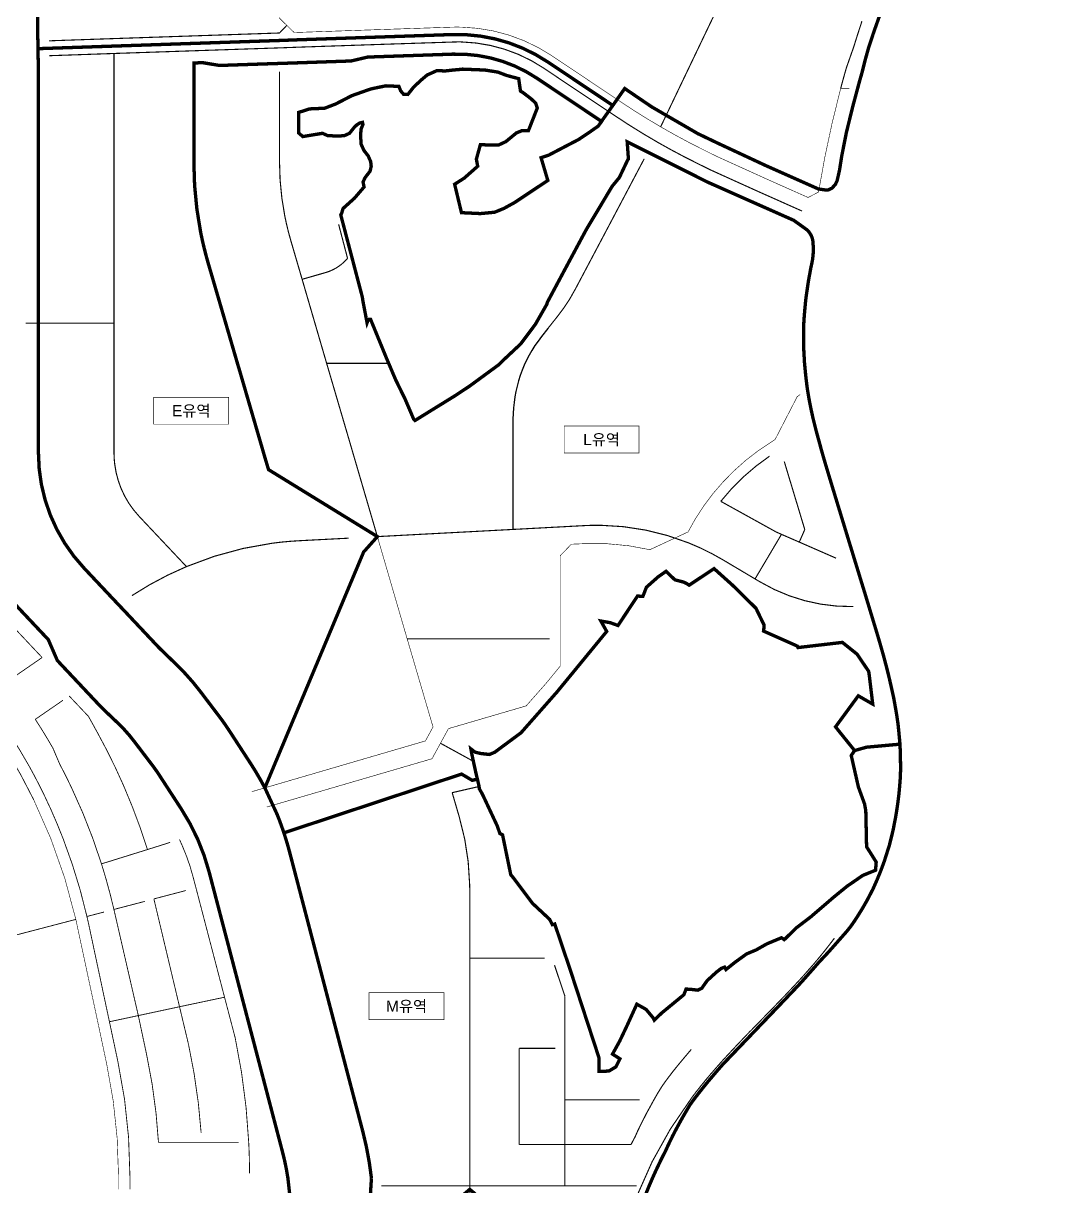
# Model space of a CAD drawing. Header units: millimetres. Extents: x 744 to 8830, y 985 to 5806.
# Drawn here: x 3264 to 4195, y 2743 to 3782 of the extents above; entities that cross this region are included whole.
import ezdxf
from ezdxf.enums import TextEntityAlignment as Align

# ---------------------------------------------------------------- set-up
doc = ezdxf.new("R2010")
doc.units = ezdxf.units.MM
doc.linetypes.add('DASHED2', pattern=[0.375, 0.25, -0.125])
for name, color, linetype in [('00.D유역', 5, 'Continuous'), ('00.E유역', 6, 'Continuous'), ('00.I유역', 132, 'Continuous'), ('00.L유역', 242, 'Continuous'), ('00.M유역', 31, 'Continuous'), ('01.우수관로', 6, 'Continuous'), ('01.우수암거', 200, 'Continuous')]:
    doc.layers.add(name, color=color, linetype=linetype)
doc.styles.get("Standard").update_dxf_attribs({"font": 'arial.ttf'})

msp = doc.modelspace()

# ---------------------------------------------------------------- linework, layer by layer
at = {"layer": '00.D유역', "linetype": 'DASHED2', "ltscale": 5, "const_width": 3, "flags": 128}
msp.add_lwpolyline([(3453.9, 4251.2, -0.03296), (3438.1, 4228.9, -0.014476), (3430.3, 4219.7), (3355.8, 4138), (3340.5, 4121.2), (3279.9, 4025.7, 0.142352), (3276.4, 4013.9), (3276.4, 3776.5), (3276.7, 3759), (3492.4, 3766.3), (3511.2, 3767), (3646.5, 3771.6, -0.157229), (3732, 3747.1), (3790.1, 3708.3), (3798.5, 3720.3), (3800.7, 3723.4), (3824.8, 3707), (3831.2, 3703.3), (3838.4, 3699.1), (3866, 3683.1), (3884.6, 3674.2), (3926.4, 3654.7), (3973.6, 3633.7), (3979.2, 3632.9), (3982.6, 3632.9), (3985.8, 3634.4), (3988.8, 3637.7), (3990.4, 3641.1), (3992.5, 3650.3), (3994.6, 3663.6), (3998.7, 3684.3), (4004.3, 3707.1), (4010.7, 3731), (4012.4, 3736.8), (4015.5, 3749.1), (4018.5, 3759.8), (4022.7, 3772.6), (4028.4, 3788.7), (4043, 3827.2), (4044.6, 3832.6), (4045.7, 3837.4), (4048.8, 3851.5), (4049.8, 3855.3), (4052, 3859.9), (4071.7, 3903.2), (4088.9, 3939.3), (4090.5, 3942.4), (4093.4, 3945.4), (4097.4, 3949.1), (4100, 3953.6), (4113.8, 3981.5), (4131.1, 4020.1), (4136.3, 4031.1), (4147.7, 4057.1), (4164.1, 4087.8), (4175.2, 4107.2), (4185.6, 4127.4), (4189.9, 4136.7), (4192.7, 4141.8), (4182.9, 4149.7), (4181.8, 4150.7), (4180.2, 4152.1), (4165.9, 4164.8), (4159.8, 4169.2), (4136.9, 4178), (4136.1, 4178.3), (4130.6, 4180.4), (4125.4, 4174.6), (4126.8, 4172.7), (4117.8, 4164.4), (4124.4, 4150.3), (4128.6, 4154), (4136.4, 4147), (4145.5, 4138.9), (4143.3, 4137.6), (4136.4, 4131.3), (4132.2, 4128.4), (4128.3, 4122.3), (4137.8, 4113), (4135.3, 4111.3), (4123, 4098.7), (4124.4, 4097.3), (4142.7, 4079.9), (4139.6, 4076.6), (4137.5, 4072.9), (4134.6, 4069.2), (4125.7, 4065.6), (4107.2, 4080.8), (4102, 4077.6), (4100.2, 4075.4), (4097.5, 4066.5), (4088.7, 4025.4), (4087.8, 4022.9), (4082.6, 4005.1), (4077.5, 3987.7), (4074.4, 3977.9), (4073.1, 3975.7), (4068, 3966.4), (4066.5, 3963.6), (4063.9, 3956.6), (4051.6, 3925.5), (4024, 3938.7), (4019, 3943.7), (4011.6, 3951), (4009.6, 3952.5), (3992.3, 3965.5), (3989.3, 3970.5), (3992.6, 4007.5), (3994.5, 4012.4), (3999.5, 4024.5), (3998, 4024.5), (3991.9, 4025), (3993.5, 4028.2), (3989.1, 4029.1), (3985, 4029.9), (3974.1, 4032.1), (3975.5, 4037.1), (3977.7, 4050.9), (3979.4, 4061.1), (3981, 4071.3), (3981.4, 4073.4), (3984.8, 4079), (3987.4, 4084.9), (3988.6, 4090.7), (3989.8, 4097.2), (3991.3, 4099.9), (3983.6, 4097.7), (3985.7, 4105.6), (3981.6, 4113.7), (3980.3, 4124), (3979.5, 4125.4), (3975.6, 4132.3), (3973, 4130.2), (3966.2, 4131.6), (3960.9, 4137.1), (3942.9, 4136.4), (3935.3, 4128.4), (3935.5, 4118.9), (3932.1, 4106.1), (3928.7, 4098.7), (3923.2, 4094), (3921.2, 4092), (3920.4, 4085), (3918.8, 4071.5), (3916.5, 4052.1), (3915.2, 4041.4), (3913, 4022.2), (3912.9, 4019.7), (3913.3, 4012.9), (3906.7, 4001.8), (3905, 3998.9), (3899.7, 3979.2), (3899.5, 3978.9), (3891.6, 3955.5), (3889.1, 3946.1), (3891.7, 3946), (3893.9, 3934.2), (3893.7, 3924.8), (3890.5, 3906.9), (3890.1, 3903.2), (3890.2, 3878.9), (3886.6, 3878.3), (3882.8, 3873.9), (3879.7, 3869.3), (3872.1, 3860.3), (3867.7, 3866.3), (3865.1, 3868.6), (3863.3, 3870.2), (3861.7, 3870.8), (3878.4, 3885.8), (3886.2, 3893.7), (3886.4, 3901.9), (3889.7, 3923.8), (3889.6, 3930.4), (3890.6, 3934.4), (3871.1, 3948.2), (3857.7, 3953.9), (3850.3, 3942.9), (3846.2, 3926.6), (3846.1, 3919.5), (3841.7, 3907.9), (3836.9, 3909.9), (3833.2, 3913.2), (3831.5, 3916.9), (3829.5, 3924), (3831.2, 3937.5), (3836.7, 3948.5), (3837.4, 3951.1), (3832.2, 3959.5), (3830, 3965.9), (3828.5, 3972.9), (3828, 3975.1), (3827.8, 3976.8), (3824.1, 4003.8), (3823.7, 4006.8), (3813.8, 4015.5), (3808.1, 4011.7), (3803.9, 4013), (3800.4, 4020.3), (3796.7, 4032.2), (3797.7, 4039.9), (3797.9, 4041.2), (3806, 4049.9), (3806.3, 4058.6), (3812.8, 4067.2), (3825.8, 4084.4), (3828.8, 4091.3), (3833.1, 4101.2), (3833.9, 4106.3), (3832.7, 4114.6), (3824.2, 4114), (3816.6, 4115.4), (3812.5, 4115), (3808.6, 4113.5), (3803.2, 4112.7), (3800.6, 4126.7), (3818.2, 4127.5), (3810, 4133.6), (3798.3, 4142.4), (3797, 4144.2), (3779.3, 4141), (3781.1, 4160.5), (3764.9, 4156.8), (3742.7, 4155.9), (3743.6, 4122.3), (3721.7, 4127.3), (3724.1, 4133.4), (3727.2, 4155.3), (3725.6, 4158.8), (3696.3, 4166.7), (3663.7, 4163.8), (3641.5, 4175.3), (3638, 4168.5)], format="xyb", close=True, dxfattribs=at)
msp.add_lwpolyline([(3453.9, 4251.2, -0.03296), (3438.1, 4228.9, -0.014476), (3430.3, 4219.7), (3355.8, 4138), (3340.5, 4121.2), (3279.9, 4025.7, 0.142352), (3276.4, 4013.9), (3276.4, 3776.5), (3276.7, 3759), (3492.4, 3766.3), (3511.2, 3767), (3646.5, 3771.6, -0.157229), (3732, 3747.1), (3790.1, 3708.3), (3798.5, 3720.3), (3800.7, 3723.4), (3824.8, 3707), (3831.2, 3703.3), (3838.4, 3699.1), (3866, 3683.1), (3884.6, 3674.2), (3926.4, 3654.7), (3973.6, 3633.7), (3979.2, 3632.9), (3982.6, 3632.9), (3985.8, 3634.4), (3988.8, 3637.7), (3990.4, 3641.1), (3992.5, 3650.3), (3994.6, 3663.6), (3998.7, 3684.3), (4004.3, 3707.1), (4010.7, 3731), (4012.4, 3736.8), (4015.5, 3749.1), (4018.5, 3759.8), (4022.7, 3772.6), (4028.4, 3788.7), (4043, 3827.2), (4044.6, 3832.6), (4045.7, 3837.4), (4048.8, 3851.5), (4049.8, 3855.3), (4052, 3859.9), (4071.7, 3903.2), (4088.9, 3939.3), (4090.5, 3942.4), (4093.4, 3945.4), (4097.4, 3949.1), (4100, 3953.6), (4113.8, 3981.5), (4131.1, 4020.1), (4136.3, 4031.1), (4147.7, 4057.1), (4164.1, 4087.8), (4175.2, 4107.2), (4185.6, 4127.4), (4189.9, 4136.7), (4192.7, 4141.8), (4182.9, 4149.7), (4181.8, 4150.7), (4180.2, 4152.1), (4165.9, 4164.8), (4159.8, 4169.2), (4136.9, 4178), (4136.1, 4178.3), (4130.6, 4180.4), (4125.4, 4174.6), (4126.8, 4172.7), (4117.8, 4164.4), (4124.4, 4150.3), (4128.6, 4154), (4136.4, 4147), (4145.5, 4138.9), (4143.3, 4137.6), (4136.4, 4131.3), (4132.2, 4128.4), (4128.3, 4122.3), (4137.8, 4113), (4135.3, 4111.3), (4123, 4098.7), (4124.4, 4097.3), (4142.7, 4079.9), (4139.6, 4076.6), (4137.5, 4072.9), (4134.6, 4069.2), (4125.7, 4065.6), (4107.2, 4080.8), (4102, 4077.6), (4100.2, 4075.4), (4097.5, 4066.5), (4088.7, 4025.4), (4087.8, 4022.9), (4082.6, 4005.1), (4077.5, 3987.7), (4074.4, 3977.9), (4073.1, 3975.7), (4068, 3966.4), (4066.5, 3963.6), (4063.9, 3956.6), (4051.6, 3925.5), (4024, 3938.7), (4019, 3943.7), (4011.6, 3951), (4009.6, 3952.5), (3992.3, 3965.5), (3989.3, 3970.5), (3992.6, 4007.5), (3994.5, 4012.4), (3999.5, 4024.5), (3998, 4024.5), (3991.9, 4025), (3993.5, 4028.2), (3989.1, 4029.1), (3985, 4029.9), (3974.1, 4032.1), (3975.5, 4037.1), (3977.7, 4050.9), (3979.4, 4061.1), (3981, 4071.3), (3981.4, 4073.4), (3984.8, 4079), (3987.4, 4084.9), (3988.6, 4090.7), (3989.8, 4097.2), (3991.3, 4099.9), (3983.6, 4097.7), (3985.7, 4105.6), (3981.6, 4113.7), (3980.3, 4124), (3979.5, 4125.4), (3975.6, 4132.3), (3973, 4130.2), (3966.2, 4131.6), (3960.9, 4137.1), (3942.9, 4136.4), (3935.3, 4128.4), (3935.5, 4118.9), (3932.1, 4106.1), (3928.7, 4098.7), (3923.2, 4094), (3921.2, 4092), (3920.4, 4085), (3918.8, 4071.5), (3916.5, 4052.1), (3915.2, 4041.4), (3913, 4022.2), (3912.9, 4019.7), (3913.3, 4012.9), (3906.7, 4001.8), (3905, 3998.9), (3899.7, 3979.2), (3899.5, 3978.9), (3891.6, 3955.5), (3889.1, 3946.1), (3891.7, 3946), (3893.9, 3934.2), (3893.7, 3924.8), (3890.5, 3906.9), (3890.1, 3903.2), (3890.2, 3878.9), (3886.6, 3878.3), (3882.8, 3873.9), (3879.7, 3869.3), (3872.1, 3860.3), (3867.7, 3866.3), (3865.1, 3868.6), (3863.3, 3870.2), (3861.7, 3870.8), (3878.4, 3885.8), (3886.2, 3893.7), (3886.4, 3901.9), (3889.7, 3923.8), (3889.6, 3930.4), (3890.6, 3934.4), (3871.1, 3948.2), (3857.7, 3953.9), (3850.3, 3942.9), (3846.2, 3926.6), (3846.1, 3919.5), (3841.7, 3907.9), (3836.9, 3909.9), (3833.2, 3913.2), (3831.5, 3916.9), (3829.5, 3924), (3831.2, 3937.5), (3836.7, 3948.5), (3837.4, 3951.1), (3832.2, 3959.5), (3830, 3965.9), (3828.5, 3972.9), (3828, 3975.1), (3827.8, 3976.8), (3824.1, 4003.8), (3823.7, 4006.8), (3813.8, 4015.5), (3808.1, 4011.7), (3803.9, 4013), (3800.4, 4020.3), (3796.7, 4032.2), (3797.7, 4039.9), (3797.9, 4041.2), (3806, 4049.9), (3806.3, 4058.6), (3812.8, 4067.2), (3825.8, 4084.4), (3828.8, 4091.3), (3833.1, 4101.2), (3833.9, 4106.3), (3832.7, 4114.6), (3824.2, 4114), (3816.6, 4115.4), (3812.5, 4115), (3808.6, 4113.5), (3803.2, 4112.7), (3800.6, 4126.7), (3818.2, 4127.5), (3810, 4133.6), (3798.3, 4142.4), (3797, 4144.2), (3779.3, 4141), (3781.1, 4160.5), (3764.9, 4156.8), (3742.7, 4155.9), (3743.6, 4122.3), (3721.7, 4127.3), (3724.1, 4133.4), (3727.2, 4155.3), (3725.6, 4158.8), (3696.3, 4166.7), (3663.7, 4163.8), (3641.5, 4175.3), (3638, 4168.5)], format="xyb", close=True, dxfattribs=at)
at = {"layer": '00.E유역', "linetype": 'DASHED2', "ltscale": 5, "const_width": 3, "flags": 128}
msp.add_lwpolyline([(3456.4, 3472.7), (3456, 3473.9), (3439.2, 3531.5), (3434.4, 3547.9), (3429, 3566.4, -0.005955), (3426.9, 3573.9, -0.016448), (3422, 3594.8, -0.048732), (3415.9, 3658), (3415.9, 3669.3), (3415.9, 3746.2), (3423.7, 3746.5), (3438.8, 3744), (3471.1, 3745.1), (3492.4, 3745.8), (3513.1, 3746.5), (3556.3, 3748), (3571.2, 3751.5), (3647.1, 3754.1, -0.157229), (3722.3, 3732.6), (3780, 3694), (3780.9, 3695.4), (3790.1, 3708.3), (3732, 3747.1, 0.157229), (3646.5, 3771.6), (3511.2, 3767), (3492.4, 3766.3), (3276.7, 3759), (3277, 3741.5), (3277.1, 3741.5), (3277.1, 3397.9, 0.191157), (3317.9, 3295), (3341.7, 3269.7), (3355.6, 3255), (3383.8, 3225, 0.010236), (3389.4, 3219.5), (3399.9, 3209.3, -0.039096), (3421.5, 3185.1), (3438.1, 3163.2, -0.01822), (3446.9, 3150.8), (3466.8, 3120.2, -0.023303), (3479.3, 3098.8), (3485.8, 3114.4), (3506.4, 3163.6), (3525.1, 3208.2), (3567.5, 3309.4), (3579.8, 3323.2), (3482.6, 3383), (3479.9, 3392)], format="xyb", close=True, dxfattribs=at)
msp.add_lwpolyline([(3456.4, 3472.7), (3456, 3473.9), (3439.2, 3531.5), (3434.4, 3547.9), (3429, 3566.4, -0.005955), (3426.9, 3573.9, -0.016448), (3422, 3594.8, -0.048732), (3415.9, 3658), (3415.9, 3669.3), (3415.9, 3746.2), (3423.7, 3746.5), (3438.8, 3744), (3471.1, 3745.1), (3492.4, 3745.8), (3513.1, 3746.5), (3556.3, 3748), (3571.2, 3751.5), (3647.1, 3754.1, -0.157229), (3722.3, 3732.6), (3780, 3694), (3780.9, 3695.4), (3790.1, 3708.3), (3732, 3747.1, 0.157229), (3646.5, 3771.6), (3511.2, 3767), (3492.4, 3766.3), (3276.7, 3759), (3277, 3741.5), (3277.1, 3741.5), (3277.1, 3397.9, 0.191157), (3317.9, 3295), (3341.7, 3269.7), (3355.6, 3255), (3383.8, 3225, 0.010236), (3389.4, 3219.5), (3399.9, 3209.3, -0.039096), (3421.5, 3185.1), (3438.1, 3163.2, -0.01822), (3446.9, 3150.8), (3466.8, 3120.2, -0.023303), (3479.3, 3098.8), (3485.8, 3114.4), (3506.4, 3163.6), (3525.1, 3208.2), (3567.5, 3309.4), (3579.8, 3323.2), (3482.6, 3383), (3479.9, 3392)], format="xyb", close=True, dxfattribs=at)
at = {"layer": '00.E유역', "ltscale": 5, "const_width": 0.5, "flags": 128}
msp.add_lwpolyline([(3380, 3423.6), (3446.9, 3423.6), (3446.9, 3447.6), (3380, 3447.6)], close=True, dxfattribs=at)
at = {"layer": '00.I유역', "linetype": 'DASHED2', "ltscale": 5, "const_width": 3, "flags": 128}
msp.add_lwpolyline([(3032, 2683.8), (3051.9, 2675.8), (3193.9, 2606.2), (3193.9, 2439.6, 0.097716), (3246.5, 2414.9), (3436.6, 2232.7), (3441.8, 2239.4), (3466.3, 2266.4), (3466.3, 2408.1, -0.032262), (3468.2, 2436.9), (3500.6, 2686.8, 0.047957), (3502.1, 2730.2), (3499.9, 2750.2, 0.026226), (3495.1, 2773.5), (3429.5, 3023.8, 0.080281), (3404.7, 3079.9), (3384.8, 3110.5, 0.01822), (3379.2, 3118.5), (3362.6, 3140.3, 0.039096), (3348.7, 3156), (3338.1, 3166.1, -0.010588), (3330.1, 3174.1), (3294, 3212.5), (3285.9, 3231.2), (3241.2, 3278.7, -0.191157), (3190.1, 3407.6), (3190.1, 3487.1, 0.05552), (3187.9, 3506.3), (3186.6, 3512.1, -0.005631), (3185.2, 3518.6), (3105.8, 3518.6), (3035.9, 3573.6), (3005.3, 3573.6), (3008.2, 3530.2), (3009.3, 3518.6), (3011.2, 3498.8), (3010.7, 3487.6), (3006.2, 3476.5), (2996.6, 3469.9), (2981.9, 3468.4), (2957.5, 3469.9), (2932.2, 3475), (2920.5, 3475.5), (2919.8, 3475.3), (2920.1, 3478.8), (2914.9, 3483.4), (2907.7, 3481.7), (2902.8, 3480.1), (2898.4, 3477.1), (2896.7, 3476.2), (2895.3, 3473.9), (2894.1, 3472), (2893.9, 3468.9), (2893.8, 3467.7), (2894.7, 3466.2), (2899.4, 3459.8), (2900.8, 3458), (2908.3, 3452), (2915.2, 3447.8), (2917, 3440.6), (2928.2, 3408.2), (2930, 3394.3), (2930.2, 3392.5), (2929.7, 3376.3), (2922.6, 3360.1), (2906.4, 3328.2), (2901.8, 3314), (2901.8, 3299.3), (2908.9, 3277.5), (2923.6, 3251.2), (2933.2, 3223.4), (2936.8, 3210.2), (2936.8, 3199), (2933.2, 3179.3), (2929.2, 3160.6), (2923.1, 3146.4), (2908, 3123.8), (2969.3, 3130.6), (2984, 3136.3), (2981.7, 3143.9), (2988.8, 3147.9), (3003, 3151.3), (3014.1, 3152), (3027.7, 3151.6), (3027.5, 3148.8), (3028.4, 3144.9), (3026.4, 3143.3), (3029.3, 3137), (3031.8, 3127.7), (3035.1, 3119.2), (3054.3, 3121), (3061.1, 3125), (3066, 3128.9), (3069.6, 3131.7), (3074.9, 3135), (3083.5, 3132.8), (3087.1, 3136), (3088.8, 3138.3), (3077.7, 3144.6), (3084.9, 3156.4), (3096.2, 3165.9), (3103.6, 3155.2), (3113.3, 3162.3), (3123, 3155.9), (3126.9, 3141.2), (3126.7, 3140.9), (3126.9, 3134.8), (3129.9, 3129.3), (3132.3, 3125.1), (3136.8, 3125.5), (3140.5, 3127.8), (3147.2, 3131.3), (3157.4, 3130.8), (3162.9, 3131), (3168.5, 3135), (3172.3, 3135.2), (3175.8, 3138), (3177.6, 3139.3), (3184.6, 3143.5), (3196.6, 3146.5), (3203.7, 3147.7), (3207, 3148.5), (3207.2, 3147.8), (3209.2, 3140.8), (3211.8, 3135.7), (3212.8, 3131.9), (3220.7, 3131.9), (3224.9, 3129.4), (3228.4, 3117.7), (3228.9, 3113.4), (3229.4, 3109.5), (3230.5, 3102.6), (3232.7, 3093.4), (3234.7, 3085.1), (3202.6, 3076.8), (3202.6, 3076.6), (3204.4, 3074.6), (3211.6, 3055.7), (3218.6, 3044.6), (3225.9, 3034.7), (3225.5, 3032.4), (3223.9, 3030.2), (3226.1, 3021.4), (3226.1, 3010), (3222.8, 3008.2), (3221.1, 2998), (3221, 2989.4), (3219.5, 2988.2), (3216.8, 2986.2), (3209.6, 2988.2), (3201.7, 2993.1), (3192.3, 2992.2), (3192.5, 2990.3), (3196, 2958.4), (3178.3, 2952.7), (3175.9, 2952.4), (3175.2, 2952.2), (3173.9, 2951.7), (3161.3, 2940.9), (3155, 2940.5), (3162.3, 2936.7), (3161.3, 2935.2), (3156.1, 2934.7), (3155, 2935.1), (3140.8, 2937.3), (3135.6, 2936.7), (3120.4, 2923.2), (3108.7, 2914.7), (3111.8, 2910.8), (3103.7, 2885.6), (3084.8, 2891.8), (3081.2, 2882), (3080.6, 2882.3), (3077.2, 2881), (3075, 2877.4), (3072.8, 2876), (3072.9, 2872.6), (3073.7, 2852.9), (3074.5, 2833.4), (3075.1, 2827.7), (3074.7, 2814.4), (3076.8, 2812.6), (3078, 2812.1), (3089.4, 2807.2), (3100.6, 2802), (3105.5, 2797.8), (3112.5, 2789.9), (3101.8, 2776.8), (3100.2, 2774.3), (3096.3, 2768.3), (3090, 2759.3), (3087.2, 2756.6), (3083.2, 2741.6), (3077.8, 2736.6)], format="xyb", close=True, dxfattribs=at)
at = {"layer": '00.L유역', "linetype": 'DASHED2', "ltscale": 5, "const_width": 3, "flags": 128}
msp.add_lwpolyline([(3990.3, 3353.9), (3982.7, 3378.9), (3979.7, 3388.9), (3976.2, 3401.1), (3975.1, 3405.2), (3974, 3409.2), (3972.9, 3413.2), (3971.8, 3417.2), (3970.8, 3421.2), (3969.8, 3425.2), (3968.8, 3429.2), (3967.9, 3433.3), (3967, 3437.4), (3966.2, 3441.5), (3965.4, 3445.6), (3964.7, 3449.8), (3964, 3453.9), (3963.4, 3458.1), (3962.9, 3462.3), (3962.4, 3466.5), (3962, 3470.6), (3961.6, 3474.8), (3961.2, 3479), (3961, 3483.2), (3960.7, 3487.5), (3960.6, 3491.7), (3960.5, 3495.9), (3960.4, 3502.8), (3960.5, 3508.5), (3960.7, 3515.9), (3961.5, 3525.6), (3962.3, 3534.2), (3962.8, 3538), (3963.4, 3542.1), (3964, 3546.3), (3964.6, 3550.4), (3965.3, 3554.5), (3966.1, 3558.6), (3966.8, 3562.7), (3967.7, 3566.7), (3968.4, 3570.4), (3968.6, 3572.2), (3968.9, 3574.1), (3969, 3576), (3969.1, 3577.9), (3969.2, 3579.8), (3969.1, 3581.7), (3969, 3583.5), (3968.9, 3585.4), (3968.7, 3587.3), (3968.4, 3588.9), (3968.1, 3590), (3967.7, 3591), (3967.3, 3592), (3966.8, 3593), (3966.2, 3593.9), (3965.6, 3594.8), (3964.9, 3595.7), (3964.2, 3596.5), (3963.4, 3597.2), (3962.5, 3597.9), (3951.6, 3605.7), (3921.6, 3619), (3874.5, 3639.9), (3845.7, 3654.4), (3816, 3669.2), (3802.9, 3675.8), (3804, 3660.4), (3803.4, 3659.7), (3795.9, 3643.9), (3789.5, 3636.1), (3766.3, 3597.3), (3747.8, 3562.8), (3731.6, 3532.5), (3731.2, 3530.8), (3720.9, 3512.8), (3707.8, 3495.3), (3693.6, 3482), (3688.2, 3476.7), (3662, 3457.5), (3648.5, 3448.6), (3629.7, 3437), (3619.7, 3430.8), (3613.4, 3426.9), (3612.2, 3428.1), (3604.7, 3445.7), (3596.1, 3463.3), (3588, 3482.4), (3573.7, 3517.3), (3571.8, 3517.2), (3570.6, 3514.1), (3566.9, 3533.5), (3566.4, 3537), (3547.1, 3610.5), (3547.9, 3612.1), (3549.2, 3616.3), (3559.4, 3625.5), (3567.9, 3635.4), (3567, 3640), (3568.9, 3643.9), (3573.3, 3649.6), (3574.3, 3654), (3573.8, 3658.2), (3571.6, 3663.2), (3567.8, 3668.1), (3565.3, 3673.6), (3564.8, 3681.3), (3565.2, 3687.1), (3566.9, 3691.3), (3566.5, 3693.2), (3563.8, 3692.5), (3561.4, 3690.9), (3559.2, 3688.8), (3554.9, 3683.4), (3550.3, 3681.3), (3544, 3680.9), (3535.3, 3681.4), (3530.8, 3683.4), (3513.2, 3680.5), (3509.6, 3683.6), (3509.6, 3702.1), (3519.3, 3705.2), (3532.7, 3705.8), (3542.6, 3709.6), (3556.9, 3717), (3573.6, 3722.9), (3576.6, 3723.6), (3587.4, 3725.8), (3599, 3725.3), (3600.6, 3721.3), (3603.2, 3718.3), (3607, 3718.1), (3612.3, 3724.8), (3619.3, 3731.3), (3624.3, 3735.5), (3633, 3739.4), (3640.3, 3739.1), (3647.4, 3739.9), (3654.3, 3740.5), (3655.8, 3740.7), (3675.8, 3739.9), (3687.3, 3738.1), (3695.2, 3735.1), (3706, 3732.2), (3707.6, 3721.1), (3709.8, 3719.8), (3717.1, 3714.2), (3721.1, 3710.4), (3722.6, 3705.9), (3714.7, 3685.8), (3709, 3685.8), (3703.9, 3683.7), (3694.6, 3676), (3688.4, 3673.1), (3680.3, 3672.9), (3671.8, 3673.3), (3668.2, 3660.3), (3669.4, 3654), (3657.4, 3643.4), (3648.8, 3637.9), (3654.9, 3612.5), (3671.8, 3611.7), (3684.5, 3612.9), (3692.8, 3616.3), (3702.4, 3621.6), (3732, 3641.3), (3726, 3661.6), (3732.8, 3663.9), (3749.6, 3672.7), (3759.6, 3677.9), (3770, 3684.9), (3777.1, 3689.9), (3780, 3694), (3722.3, 3732.6, 0.157229), (3647.1, 3754.1), (3571.2, 3751.5), (3556.3, 3748), (3513.1, 3746.5), (3492.4, 3745.8), (3471.1, 3745.1), (3438.8, 3744), (3423.7, 3746.5), (3415.9, 3746.2), (3415.9, 3669.3), (3415.9, 3658, 0.048732), (3422, 3594.8, 0.016448), (3426.9, 3573.9, 0.005955), (3429, 3566.4), (3434.4, 3547.9), (3439.2, 3531.5), (3456, 3473.9), (3456.4, 3472.7), (3479.9, 3392), (3482.6, 3383), (3579.8, 3323.2), (3567.5, 3309.4), (3525.1, 3208.2), (3506.4, 3163.6), (3485.8, 3114.4), (3479.3, 3098.8), (3490.3, 3075, -0.016351), (3496.3, 3058.6), (3642.9, 3107.1), (3655, 3111.1), (3664.5, 3105.5), (3669.1, 3106.6), (3667.7, 3112.5), (3664.2, 3128.7), (3663.9, 3130.2), (3663.3, 3133.6), (3667, 3130.7), (3671.9, 3129.5), (3679.9, 3128.6), (3684.6, 3130.6), (3708.1, 3148), (3740.1, 3184.3), (3784.6, 3238.5), (3779.4, 3247.8), (3787.8, 3246.3), (3794.7, 3243.8), (3812.1, 3270.1), (3816.9, 3269.8), (3820.1, 3278), (3830.6, 3287.3), (3837.6, 3292.2), (3845.5, 3284.6), (3853.2, 3282.6), (3856, 3281.3), (3858.2, 3279.8), (3880.5, 3294.6), (3896.9, 3279.9), (3917.9, 3259.2), (3925.2, 3244.1), (3925.1, 3242.4), (3924.7, 3238.8), (3953.5, 3226), (3954.8, 3225.4), (3955.4, 3224.1), (3995.1, 3228.7), (4008.2, 3218.2), (4018.6, 3202.8), (4019.1, 3199.3), (4022.2, 3173.6), (4017.6, 3176.2), (4009.3, 3181), (3989, 3153.3), (3991.9, 3149.6), (4006, 3132.1), (4016.6, 3135.1), (4046.5, 3137.8), (4046.1, 3142.5), (4045.5, 3148.8), (4044.8, 3155.7), (4043.8, 3162.6), (4042.7, 3169.2), (4041.6, 3175.4), (4040.8, 3179.7), (4039.5, 3185.6), (4038, 3192.2), (4036.8, 3197.4), (4034.5, 3206.7), (4031.9, 3216.5), (4029.2, 3226), (4026.7, 3234.6), (4015.7, 3270.9), (3999.8, 3322.8)], format="xyb", close=True, dxfattribs=at)
msp.add_lwpolyline([(3990.3, 3353.9), (3982.7, 3378.9), (3979.7, 3388.9), (3976.2, 3401.1), (3975.1, 3405.2), (3974, 3409.2), (3972.9, 3413.2), (3971.8, 3417.2), (3970.8, 3421.2), (3969.8, 3425.2), (3968.8, 3429.2), (3967.9, 3433.3), (3967, 3437.4), (3966.2, 3441.5), (3965.4, 3445.6), (3964.7, 3449.8), (3964, 3453.9), (3963.4, 3458.1), (3962.9, 3462.3), (3962.4, 3466.5), (3962, 3470.6), (3961.6, 3474.8), (3961.2, 3479), (3961, 3483.2), (3960.7, 3487.5), (3960.6, 3491.7), (3960.5, 3495.9), (3960.4, 3502.8), (3960.5, 3508.5), (3960.7, 3515.9), (3961.5, 3525.6), (3962.3, 3534.2), (3962.8, 3538), (3963.4, 3542.1), (3964, 3546.3), (3964.6, 3550.4), (3965.3, 3554.5), (3966.1, 3558.6), (3966.8, 3562.7), (3967.7, 3566.7), (3968.4, 3570.4), (3968.6, 3572.2), (3968.9, 3574.1), (3969, 3576), (3969.1, 3577.9), (3969.2, 3579.8), (3969.1, 3581.7), (3969, 3583.5), (3968.9, 3585.4), (3968.7, 3587.3), (3968.4, 3588.9), (3968.1, 3590), (3967.7, 3591), (3967.3, 3592), (3966.8, 3593), (3966.2, 3593.9), (3965.6, 3594.8), (3964.9, 3595.7), (3964.2, 3596.5), (3963.4, 3597.2), (3962.5, 3597.9), (3951.6, 3605.7), (3921.6, 3619), (3874.5, 3639.9), (3845.7, 3654.4), (3816, 3669.2), (3802.9, 3675.8), (3804, 3660.4), (3803.4, 3659.7), (3795.9, 3643.9), (3789.5, 3636.1), (3766.3, 3597.3), (3747.8, 3562.8), (3731.6, 3532.5), (3731.2, 3530.8), (3720.9, 3512.8), (3707.8, 3495.3), (3693.6, 3482), (3688.2, 3476.7), (3662, 3457.5), (3648.5, 3448.6), (3629.7, 3437), (3619.7, 3430.8), (3613.4, 3426.9), (3612.2, 3428.1), (3604.7, 3445.7), (3596.1, 3463.3), (3588, 3482.4), (3573.7, 3517.3), (3571.8, 3517.2), (3570.6, 3514.1), (3566.9, 3533.5), (3566.4, 3537), (3547.1, 3610.5), (3547.9, 3612.1), (3549.2, 3616.3), (3559.4, 3625.5), (3567.9, 3635.4), (3567, 3640), (3568.9, 3643.9), (3573.3, 3649.6), (3574.3, 3654), (3573.8, 3658.2), (3571.6, 3663.2), (3567.8, 3668.1), (3565.3, 3673.6), (3564.8, 3681.3), (3565.2, 3687.1), (3566.9, 3691.3), (3566.5, 3693.2), (3563.8, 3692.5), (3561.4, 3690.9), (3559.2, 3688.8), (3554.9, 3683.4), (3550.3, 3681.3), (3544, 3680.9), (3535.3, 3681.4), (3530.8, 3683.4), (3513.2, 3680.5), (3509.6, 3683.6), (3509.6, 3702.1), (3519.3, 3705.2), (3532.7, 3705.8), (3542.6, 3709.6), (3556.9, 3717), (3573.6, 3722.9), (3576.6, 3723.6), (3587.4, 3725.8), (3599, 3725.3), (3600.6, 3721.3), (3603.2, 3718.3), (3607, 3718.1), (3612.3, 3724.8), (3619.3, 3731.3), (3624.3, 3735.5), (3633, 3739.4), (3640.3, 3739.1), (3647.4, 3739.9), (3654.3, 3740.5), (3655.8, 3740.7), (3675.8, 3739.9), (3687.3, 3738.1), (3695.2, 3735.1), (3706, 3732.2), (3707.6, 3721.1), (3709.8, 3719.8), (3717.1, 3714.2), (3721.1, 3710.4), (3722.6, 3705.9), (3714.7, 3685.8), (3709, 3685.8), (3703.9, 3683.7), (3694.6, 3676), (3688.4, 3673.1), (3680.3, 3672.9), (3671.8, 3673.3), (3668.2, 3660.3), (3669.4, 3654), (3657.4, 3643.4), (3648.8, 3637.9), (3654.9, 3612.5), (3671.8, 3611.7), (3684.5, 3612.9), (3692.8, 3616.3), (3702.4, 3621.6), (3732, 3641.3), (3726, 3661.6), (3732.8, 3663.9), (3749.6, 3672.7), (3759.6, 3677.9), (3770, 3684.9), (3777.1, 3689.9), (3780, 3694), (3722.3, 3732.6, 0.157229), (3647.1, 3754.1), (3571.2, 3751.5), (3556.3, 3748), (3513.1, 3746.5), (3492.4, 3745.8), (3471.1, 3745.1), (3438.8, 3744), (3423.7, 3746.5), (3415.9, 3746.2), (3415.9, 3669.3), (3415.9, 3658, 0.048732), (3422, 3594.8, 0.016448), (3426.9, 3573.9, 0.005955), (3429, 3566.4), (3434.4, 3547.9), (3439.2, 3531.5), (3456, 3473.9), (3456.4, 3472.7), (3479.9, 3392), (3482.6, 3383), (3579.8, 3323.2), (3567.5, 3309.4), (3525.1, 3208.2), (3506.4, 3163.6), (3485.8, 3114.4), (3479.3, 3098.8), (3490.3, 3075, -0.016351), (3496.3, 3058.6), (3642.9, 3107.1), (3655, 3111.1), (3664.5, 3105.5), (3669.1, 3106.6), (3667.7, 3112.5), (3664.2, 3128.7), (3663.9, 3130.2), (3663.3, 3133.6), (3667, 3130.7), (3671.9, 3129.5), (3679.9, 3128.6), (3684.6, 3130.6), (3708.1, 3148), (3740.1, 3184.3), (3784.6, 3238.5), (3779.4, 3247.8), (3787.8, 3246.3), (3794.7, 3243.8), (3812.1, 3270.1), (3816.9, 3269.8), (3820.1, 3278), (3830.6, 3287.3), (3837.6, 3292.2), (3845.5, 3284.6), (3853.2, 3282.6), (3856, 3281.3), (3858.2, 3279.8), (3880.5, 3294.6), (3896.9, 3279.9), (3917.9, 3259.2), (3925.2, 3244.1), (3925.1, 3242.4), (3924.7, 3238.8), (3953.5, 3226), (3954.8, 3225.4), (3955.4, 3224.1), (3995.1, 3228.7), (4008.2, 3218.2), (4018.6, 3202.8), (4019.1, 3199.3), (4022.2, 3173.6), (4017.6, 3176.2), (4009.3, 3181), (3989, 3153.3), (3991.9, 3149.6), (4006, 3132.1), (4016.6, 3135.1), (4046.5, 3137.8), (4046.1, 3142.5), (4045.5, 3148.8), (4044.8, 3155.7), (4043.8, 3162.6), (4042.7, 3169.2), (4041.6, 3175.4), (4040.8, 3179.7), (4039.5, 3185.6), (4038, 3192.2), (4036.8, 3197.4), (4034.5, 3206.7), (4031.9, 3216.5), (4029.2, 3226), (4026.7, 3234.6), (4015.7, 3270.9), (3999.8, 3322.8)], format="xyb", close=True, dxfattribs=at)
at = {"layer": '00.L유역', "ltscale": 5, "const_width": 0.5, "flags": 128}
msp.add_lwpolyline([(3746.6, 3397.9), (3813.5, 3397.9), (3813.5, 3421.9), (3746.6, 3421.9)], close=True, dxfattribs=at)
at = {"layer": '00.M유역', "linetype": 'DASHED2', "ltscale": 5, "const_width": 3, "flags": 128}
msp.add_lwpolyline([(3566.9, 2646.2), (3593.1, 2672.7), (3646.2, 2726.6), (3662.3, 2740.2), (3662.3, 2740.2), (3742.2, 2672.7), (3747.3, 2668.4), (3747.3, 2668.4), (3794.2, 2628.8), (3794.9, 2635.9), (3797, 2652.6), (3798.9, 2664.1), (3801.2, 2675.6), (3803.8, 2686.9), (3806.8, 2698.2), (3810.2, 2709.3), (3813.9, 2720.4), (3816.3, 2727.2), (3818.4, 2733.1), (3820.7, 2738.9), (3823.1, 2744.7), (3825.6, 2750.5), (3828.6, 2757.1), (3831.3, 2762.8), (3834, 2768.4), (3836.9, 2774), (3839.1, 2778.8), (3840.9, 2782.6), (3843.7, 2788.3), (3846.6, 2793.9), (3849.6, 2799.4), (3852.7, 2805), (3855.9, 2810.5), (3859.1, 2815.9), (3861, 2818.5), (3863.5, 2821.9), (3867.4, 2826.9), (3871.3, 2831.8), (3875.2, 2836.6), (3879.3, 2841.4), (3883.3, 2846.1), (3888.3, 2851.8), (3938.3, 2904), (3942.5, 2908.4), (3946.6, 2912.7), (3950.7, 2917), (3954.7, 2921.2), (3958.7, 2925.5), (3962.6, 2929.9), (3966.4, 2934.2), (3970.3, 2938.6), (3974, 2942.9), (3979.3, 2948.5), (3983.2, 2952.7), (3987, 2957), (3990.8, 2961.3), (3995.2, 2966.3), (3999, 2970.6), (4002.6, 2975.1), (4005.8, 2979.7), (4008.9, 2984.5), (4011.9, 2989.3), (4014.8, 2994.2), (4017.6, 2999.2), (4020.2, 3004.2), (4022.4, 3008.4), (4026, 3016.5), (4029.4, 3024.8), (4032.5, 3033.2), (4037.2, 3048), (4037.2, 3048.2), (4039.3, 3056.5), (4040.6, 3062.1), (4041.5, 3066.9), (4042.7, 3072.9), (4043.7, 3079.2), (4044.6, 3085.2), (4045.4, 3091.6), (4046, 3097.5), (4046.7, 3106.2), (4046.9, 3110.6), (4047.1, 3115.3), (4047, 3121.5), (4046.9, 3127.8), (4046.7, 3133.8), (4046.5, 3137.8), (4016.6, 3135.1), (4006, 3132.1), (4003, 3127.7), (4009.4, 3099.5), (4014.9, 3084.4), (4016, 3078.2), (4016.3, 3065), (4016.7, 3046.2), (4025.3, 3032.5), (4024.7, 3025.2), (4013.3, 3020.6), (4006.1, 3015.6), (3999.5, 3011.1), (3987.6, 3001.4), (3966.9, 2983.6), (3953.9, 2973.7), (3943.2, 2963.2), (3940.7, 2964.9), (3927.7, 2959.5), (3918.2, 2954.1), (3909.6, 2950.5), (3899.2, 2943), (3891.1, 2936.5), (3889.9, 2938.7), (3886.7, 2937.4), (3882.5, 2934.1), (3874.4, 2926.7), (3869.5, 2919.8), (3866, 2918.1), (3860.9, 2918.7), (3855.5, 2919.1), (3853.5, 2914), (3833.6, 2897.6), (3827.1, 2891.3), (3826.2, 2893.2), (3819.8, 2900.9), (3811.5, 2905.6), (3802.8, 2886.5), (3796.2, 2872.6), (3789.8, 2861), (3796.4, 2856.8), (3792.8, 2849.6), (3786.8, 2846), (3781.7, 2845.5), (3777.6, 2845.5), (3777.6, 2857.9), (3777, 2859.9), (3751.4, 2938.2), (3746.8, 2951.7), (3738.2, 2977.2), (3736.1, 2976.6), (3733.6, 2981.4), (3718.4, 2995.6), (3717.1, 2997.3), (3701.6, 3018), (3698.9, 3021.3), (3691.6, 3056.8), (3689.2, 3058), (3686.9, 3064.7), (3675.4, 3089.3), (3673.5, 3093.3), (3670.9, 3097.9), (3670.5, 3100.7), (3669.1, 3106.6), (3664.5, 3105.5), (3655, 3111.1), (3496.3, 3058.6, -0.01574), (3501.1, 3042.6), (3537.7, 2902.7), (3566.7, 2792.2, -0.035583), (3574.5, 2750.2), (3573.2, 2730, -0.044093), (3571, 2677.6)], format="xyb", close=True, dxfattribs=at)
at = {"layer": '00.M유역', "ltscale": 5, "const_width": 0.5, "flags": 128}
msp.add_lwpolyline([(3572.4, 2891.8), (3639.3, 2891.8), (3639.3, 2915.8), (3572.4, 2915.8)], close=True, dxfattribs=at)
at = {"layer": '01.우수관로'}
for points, const_width in [([(3881.7, 3791.4), (3832.8, 3689.2)], 1), ([(3498.9, 3779.8), (3492.4, 3773), (3344.5, 3768)], 1), ([(3344.5, 3768), (3286.6, 3766)], 1), ([(3585.3, 3762.9), (3511.4, 3760.4), (3492.6, 3759.7), (3492.4, 3759.7)], 1), ([(3344.6, 3754.7), (3286.8, 3752.7)], 1), ([(3415.4, 3757.1), (3344.6, 3754.7)], 1), ([(3344.6, 3754.7), (3344.6, 3683.9)], 1), ([(3492.4, 3759.7), (3415.4, 3757.1)], 1), ([(3492.4, 3738.4), (3492.4, 3669.3)], 1), ([(3344.6, 3683.9), (3344.6, 3613.9)], 1), ([(3783.3, 3594.7), (3818.1, 3660.6)], 1), ([(3959, 3614), (3921.3, 3630.8), (3896.3, 3642.1)], 1), ([(3344.6, 3613.9), (3344.6, 3513.9)], 1), ([(3545.2, 3602.1), (3553.2, 3571.6)], 1), ([(3512.6, 3553), (3534.5, 3477.9)], 1), ([(3344.6, 3513.9), (3265.8, 3513.9)], 1), ([(3534.5, 3477.9), (3553.4, 3413.5)], 1), ([(3534.5, 3477.9), (3590, 3477.9)], 1), ([(3579.8, 3323.2), (3553.4, 3413.5)], 1), ([(3943.2, 3390.2), (3961.5, 3329.5)], 1), ([(3886.5, 3354.7), (3935.8, 3327.4), (3940.7, 3325.2)], 1), ([(3579.8, 3323.2), (3700.9, 3329.6)], 1), ([(3940.7, 3325.2), (3917.1, 3285.4)], 1), ([(3940.7, 3325.2), (3956.6, 3318.3)], 1), ([(3961.5, 3329.5), (3956.6, 3318.3)], 1), ([(3956.6, 3318.3), (3989.5, 3303.9)], 1), ([(3606.4, 3231.9), (3733.6, 3231.9)], 1), ([(3280.4, 3215.2), (3229, 3179.8)], 0.75), ([(3321.8, 3162.6), (3304.5, 3180.9)], 0.75), ([(3299, 3177), (3274.3, 3160)], 0.75), ([(3664.1, 3123.3), (3636.2, 3138.6)], 1), ([(3646.6, 3094.5), (3670.6, 3100)], 1), ([(3394.8, 3050.1), (3374.5, 3043.7)], 0.75), ([(3374.5, 3043.7), (3333.4, 3030.9)], 0.75), ([(3408.8, 3007.1), (3380.2, 2999.6)], 0.75), ([(3417.8, 3009.4), (3443.3, 2911.8)], 0.75), ([(3372.1, 2997.4), (3344.5, 2990.2)], 0.75), ([(3380.2, 2999.6), (3403.1, 2903.3)], 0.75), ([(3335.7, 2987.9), (3320.4, 2983.9)], 0.75), ([(3366.3, 2895.4), (3344.5, 2990.2)], 0.75), ([(3729.2, 2946.7), (3662.3, 2946.7)], 1), ([(3662.3, 2946.7), (3662.3, 2876.7)], 1), ([(3747.3, 2912.7), (3738, 2940.4)], 1), ([(3443.3, 2911.8), (3403.1, 2903.3)], 0.75), ([(3747.3, 2866.2), (3747.3, 2912.7)], 1), ([(3403.1, 2903.3), (3366.3, 2895.4)], 0.75), ([(3366.3, 2895.4), (3340.5, 2889.9)], 0.75), ([(3662.3, 2876.7), (3662.3, 2820.2)], 1), ([(3738.8, 2866.2), (3706.5, 2866.2)], 1), ([(3706.5, 2866.2), (3706.5, 2820.2)], 1), ([(3747.3, 2820.2), (3747.3, 2866.2)], 1), ([(3860.1, 2865.1), (3856.5, 2860.9), (3852.2, 2855.8), (3847.9, 2850.6), (3843.7, 2845.4), (3839.6, 2840), (3836.7, 2836.1), (3834.1, 2832.4), (3830, 2825.8), (3826.8, 2820.2)], 1), ([(3662.3, 2820.2), (3662.3, 2743.4)], 1), ([(3706.5, 2820.2), (3706.5, 2780.2)], 1), ([(3814.1, 2820.2), (3747.3, 2820.2)], 1), ([(3747.3, 2780.2), (3747.3, 2820.2)], 1), ([(3826.8, 2820.2), (3823.3, 2813.8), (3820, 2807.8), (3816.9, 2801.7), (3813.9, 2795.7), (3811.9, 2791.5), (3810, 2787.2), (3806.3, 2780.2)], 1), ([(3422.9, 2782.2), (3384.3, 2782.2)], 0.75), ([(3456, 2782.2), (3422.9, 2782.2)], 0.75), ([(3706.5, 2780.2), (3747.3, 2780.2)], 1), ([(3806.3, 2780.2), (3747.3, 2780.2)], 1), ([(3747.3, 2743.4), (3747.3, 2780.2)], 1), ([(3662.3, 2743.4), (3583.2, 2743.4)], 1), ([(3662.3, 2743.4), (3662.3, 2736.9)], 1), ([(3747.3, 2743.4), (3662.3, 2743.4)], 1), ([(3811.5, 2743.4), (3747.3, 2743.4)], 1)]:
    msp.add_lwpolyline(points, dxfattribs=dict(at, const_width=const_width))
for points, const_width in [([(4012.6, 3783.6, 0.006138), (4005.3, 3760.8), (3998.6, 3741.7, 0.004805), (3993.6, 3723.6)], 1), ([(3654.9, 3765, 0.014824), (3646.7, 3764.9), (3585.3, 3762.9)], 1), ([(3743.4, 3731.5), (3728.4, 3741.6, 0.142073), (3654.9, 3765, 0.142073)], 1), ([(3830.6, 3675.1, -0.017679), (3791.2, 3699.6), (3743.4, 3731.5)], 1), ([(3492.4, 3669.3), (3492.4, 3658, 0.048732), (3497.1, 3609.6, 0.045881)], 1), ([(3896.3, 3642.1), (3876.7, 3651), (3865.2, 3656.7, -0.014936), (3830.6, 3675.1, -0.014936)], 1), ([(3497.1, 3609.6, 0.022405), (3502.4, 3587.9), (3512.6, 3553)], 1), ([(3732.1, 3509.1), (3740.6, 3519.8, 0.047729), (3756.3, 3543.7), (3783.3, 3594.7)], 1), ([(3553.2, 3571.6), (3550.6, 3569, -0.123662), (3533.8, 3559.1), (3512.6, 3553)], 1), ([(3344.6, 3513.9), (3344.6, 3397.9, 0.02983), (3345.2, 3388.1, 0.021205)], 1), ([(3345.2, 3388.1, 0.160413), (3367, 3341.3), (3409.3, 3296.4)], 1), ([(3886.5, 3354.7, -0.076323), (3930, 3395, -0.076323)], 1), ([(3700.9, 3329.6), (3764.4, 3333, -0.017186), (3779.5, 3333.3)], 1), ([(3779.5, 3333.3, -0.091397), (3857.7, 3317.6)], 1), ([(3486, 3317.3, 0.066568), (3409.3, 3296.4)], 1), ([(3554.1, 3321.8), (3509.7, 3319.5, 0.01979), (3486, 3317.3)], 1), ([(3857.7, 3317.6, -0.039064), (3888.5, 3302.4), (3917.1, 3285.4)], 1), ([(3409.3, 3296.4, 0.046063), (3360.6, 3270.5, 0.046063)], 1), ([(3917.1, 3285.4), (3921.5, 3282.8, 0.139511), (4004.8, 3260.7)], 1), ([(3224.8, 3274.5, 0.010085), (3230.3, 3268.4), (3280.4, 3215.2)], 0.75), ([(3229, 3179.8), (3243.7, 3158.4, -0.023065), (3268.4, 3118.9, -0.023065)], 0.75), ([(3220.5, 3173.9), (3235.3, 3152.6, -0.037521), (3272.7, 3088.5, -0.037521)], 0.75), ([(3306.8, 3098.6, 0.01132), (3296.1, 3120), (3290, 3134.3, 0.014181), (3274.3, 3160)], 0.75), ([(3353, 3101.1, 0.022895), (3329.8, 3148.1), (3321.8, 3162.6)], 0.75), ([(3268.4, 3118.9, -0.014443), (3281.9, 3093), (3281.9, 3093, -0.021477), (3299.2, 3053.2, -0.021477)], 0.75), ([(3306.8, 3098.6, -0.034319), (3333.4, 3030.9, -0.034394)], 0.75), ([(3374.5, 3043.7, 0.026731), (3353, 3101.1, 0.025502)], 0.75), ([(3646.6, 3094.5), (3653, 3072.6, -0.066128), (3662.2, 3012.7)], 1), ([(3299.2, 3053.2, -0.035932), (3320.4, 2983.9)], 0.75), ([(3417.8, 3009.4), (3415, 3020, 0.038625), (3406.1, 3045.8), (3403.1, 3052.7)], 0.75), ([(3344.5, 2990.2, 0.019895), (3333.4, 3030.9, 0.019895)], 0.75), ([(3662.2, 3012.7, -0.005064), (3662.3, 3008.1), (3662.3, 2983.3), (3662.3, 2946.7)], 1), ([(3320.4, 2983.9, -0.003562), (3322, 2976.9), (3340.5, 2889.9)], 0.75), ([(3228.3, 2970, 0.211727), (3252.3, 2966.1), (3310.5, 2981.3)], 0.75), ([(3811.5, 2734.1, -0.067825), (3860.4, 2821.8), (3861, 2822.7), (3861.7, 2823.5), (3862.3, 2824.4), (3862.9, 2825.2), (3863.6, 2826), (3864.2, 2826.9), (3864.9, 2827.7), (3865.5, 2828.5), (3866.2, 2829.4), (3866.8, 2830.2), (3867.5, 2831), (3868.2, 2831.9), (3868.8, 2832.7), (3869.5, 2833.5), (3870.1, 2834.3), (3870.8, 2835.1), (3871.5, 2835.9), (3872.1, 2836.8), (3872.8, 2837.6), (3873.5, 2838.4), (3874.1, 2839.2), (3874.8, 2840), (3875.5, 2840.8), (3876.2, 2841.6), (3876.8, 2842.4), (3877.5, 2843.2), (3878.2, 2844), (3878.9, 2844.8), (3879.6, 2845.5), (3880.2, 2846.3), (3880.9, 2847.1), (3881.6, 2847.9), (3882.3, 2848.7), (3883, 2849.5), (3883.7, 2850.3), (3884.4, 2851), (3885.1, 2851.8), (3885.7, 2852.6), (3886.4, 2853.4), (3887.1, 2854.1), (3887.8, 2854.9), (3888.5, 2855.7), (3889.2, 2856.4), (3889.9, 2857.2), (3890.6, 2858), (3891.3, 2858.7), (3892, 2859.5), (3892.7, 2860.2), (3893.4, 2861), (3894.1, 2861.7), (3894.8, 2862.5), (3895.5, 2863.2), (3896.2, 2864), (3896.9, 2864.8), (3897.6, 2865.5), (3898.3, 2866.2), (3899, 2867), (3899.7, 2867.7), (3900.4, 2868.5), (3901.1, 2869.2), (3901.8, 2870), (3902.5, 2870.7), (3903.2, 2871.4), (3903.9, 2872.2), (3904.6, 2872.9), (3905.3, 2873.6), (3906, 2874.4), (3906.7, 2875.1), (3907.4, 2875.9), (3908.1, 2876.6), (3908.8, 2877.3), (3909.5, 2878), (3910.2, 2878.8), (3910.9, 2879.5), (3911.6, 2880.2), (3912.3, 2881), (3913.1, 2881.7), (3913.8, 2882.4), (3914.5, 2883.1), (3915.2, 2883.9), (3915.9, 2884.6), (3916.6, 2885.3), (3917.3, 2886), (3918, 2886.7), (3918.7, 2887.5), (3919.4, 2888.2), (3920.1, 2888.9), (3920.8, 2889.6), (3921.5, 2890.3), (3922.2, 2891), (3922.9, 2891.8), (3923.6, 2892.5), (3924.1, 2893), (3924.8, 2893.7), (3925.5, 2894.4), (3926.1, 2895.1), (3926.8, 2895.8), (3927.5, 2896.5), (3928.2, 2897.2), (3928.9, 2898), (3929.6, 2898.7), (3930.3, 2899.4), (3931, 2900.1), (3931.7, 2900.8), (3932.4, 2901.5), (3933.1, 2902.2), (3933.8, 2902.9), (3934.5, 2903.7), (3935.2, 2904.4), (3935.9, 2905.1), (3936.5, 2905.8), (3937.2, 2906.5), (3937.9, 2907.2), (3938.6, 2907.9), (3939.3, 2908.6), (3940, 2909.3), (3940.7, 2910), (3941.3, 2910.8), (3942, 2911.5), (3942.7, 2912.2), (3943.4, 2912.9), (3944.1, 2913.6), (3944.7, 2914.3), (3945.4, 2915), (3946.1, 2915.7), (3946.8, 2916.4), (3947.4, 2917.2), (3948.1, 2917.9), (3948.8, 2918.6), (3949.5, 2919.3), (3950.1, 2920), (3950.8, 2920.7), (3951.5, 2921.4), (3952.1, 2922.1), (3952.8, 2922.8), (3953.5, 2923.6), (3954.1, 2924.3), (3954.8, 2925), (3955.4, 2925.7), (3956.1, 2926.4), (3956.7, 2927.1), (3957.4, 2927.8), (3958.1, 2928.6), (3958.7, 2929.3), (3959.4, 2930), (3960, 2930.7), (3960.7, 2931.4), (3961.3, 2932.1), (3961.9, 2932.9), (3962.6, 2933.6), (3963.2, 2934.3), (3963.9, 2935), (3964.5, 2935.7), (3965.1, 2936.5), (3965.8, 2937.2), (3966.4, 2937.9), (3967, 2938.6), (3967.7, 2939.4), (3968.3, 2940.1), (3968.9, 2940.8), (3969.6, 2941.5), (3970.2, 2942.3), (3970.8, 2943), (3971.4, 2943.7), (3972, 2944.5), (3972.7, 2945.2), (3973.3, 2945.9), (3973.9, 2946.7), (3974.5, 2947.4), (3975.1, 2948.1), (3975.7, 2948.9), (3976.3, 2949.6), (3976.9, 2950.3), (3977.5, 2951.1), (3978.1, 2951.8), (3978.7, 2952.5), (3979.3, 2953.3), (3979.9, 2954), (3980.5, 2954.8), (3981.1, 2955.5), (3981.6, 2956.2), (3982.2, 2957), (3982.8, 2957.7), (3983.4, 2958.5), (3984, 2959.2), (3984.5, 2960), (3985.1, 2960.7), (3985.7, 2961.5), (3986.2, 2962.2), (3986.8, 2963), (3987.4, 2963.7), (3987.9, 2964.5)], 1), ([(3443.3, 2911.8), (3452.8, 2875.6, -0.039519), (3464.9, 2782.2, -0.038332)], 0.75), ([(3403.1, 2903.3), (3411.1, 2869.8, -0.035984), (3422.4, 2790.8, -0.035984)], 0.75), ([(3340.5, 2889.9), (3348, 2854.6, -0.052571), (3358.8, 2752.4), (3358.8, 2740.2)], 0.75), ([(3384.3, 2782.2, 0.038095), (3373.8, 2860.1), (3366.3, 2895.4)], 0.75), ([(3464.9, 2782.2, -0.009232), (3465.6, 2760.1), (3465.6, 2754.4)], 0.75)]:
    msp.add_lwpolyline(points, format="xyb", dxfattribs=dict(at, const_width=const_width))
for points, format in [([(3732, 3509.1), (3726.3, 3501.9, 0.167207), (3700.9, 3428.1), (3700.9, 3425.8)], "xyb"), ([(3700.9, 3425.8, 1, 1, 0), (3700.9, 3329.6, 0, 0, 0)], "xyseb")]:
    msp.add_lwpolyline(points, format=format, dxfattribs=at)
at = {"layer": '01.우수암거', "color": 2, "const_width": 0.5}
for points in [[(3498.9, 3779.8), (3492.4, 3786.2), (3492.4, 3800.1, -0.06632), (3501.1, 3865.6)], [(3655.2, 3778.2, 0.014824), (3646.2, 3778.2), (3574.9, 3775.8)], [(3750.8, 3742.5), (3735.7, 3752.6, 0.142073), (3655.2, 3778.2, 0.142073)], [(3832.8, 3689.2, -0.015722), (3798.5, 3710.6), (3750.8, 3742.5)], [(3901.8, 3654.2), (3882.4, 3663), (3871.1, 3668.6, -0.016893), (3832.8, 3689.2, -0.016893)], [(3643.3, 3151.7), (3712.7, 3172), (3730.7, 3192.4), (3743, 3207.4), (3743, 3306), (3753, 3316.4), (3765.5, 3316.9, -0.067958), (3823.2, 3311.5)], [(3272.7, 3088.5, -0.057619), (3310.5, 2981.3, -0.057617)], [(3310.5, 2981.3, -0.003397), (3311.9, 2974.7), (3330.5, 2887.8)], [(3330.5, 2887.8), (3338, 2852.4, -0.052571), (3348.6, 2752.4), (3348.6, 2740.2)]]:
    msp.add_lwpolyline(points, format="xyb", dxfattribs=at)
for points in [[(3574.9, 3775.8), (3511, 3773.6), (3505.5, 3773.4), (3498.9, 3779.8)], [(3973.8, 3630.9), (3964.4, 3626.1), (3926.7, 3642.9), (3901.8, 3654.2)], [(3957.3, 3450), (3954.7, 3448.1), (3935, 3409.9), (3920.1, 3400), (3909, 3391.5), (3898.6, 3382.2), (3888.8, 3372.3), (3879.7, 3361.8), (3871.3, 3350.6), (3863.7, 3338.9), (3857.3, 3327.4), (3823.2, 3311.5)], [(3579.8, 3323.2), (3606.4, 3231.9)], [(3606.4, 3231.9), (3629.5, 3153.2)], [(3629.5, 3153.2), (3622.7, 3140.7), (3467.7, 3095.4)], [(3481.1, 3081.7), (3628.6, 3124.8), (3643.3, 3151.7)]]:
    msp.add_lwpolyline(points, dxfattribs=at)
at = {"layer": '01.우수암거', "color": 2}
msp.add_lwpolyline([(3973.8, 3630.9, 0.5, 0.5, -0.023975), (3993.3, 3722.4, 0.5, 0.5, 0), (3993.6, 3723.6, 0.5, 0.5, 0), (4001.2, 3723.5, 0, 0, 0)], format="xyseb", dxfattribs=at)

# ---------------------------------------------------------------- texts
at = {"layer": '00.E유역', "color": 7, "linetype": 'DASHED2', "ltscale": 50}
msp.add_text('E유역', height=10, dxfattribs=at).set_placement((3413.5, 3435.6), align=Align.MIDDLE_CENTER)
at = {"layer": '00.L유역', "color": 7, "linetype": 'DASHED2', "ltscale": 50}
msp.add_text('L유역', height=10, dxfattribs=at).set_placement((3780, 3409.9), align=Align.MIDDLE_CENTER)
at = {"layer": '00.M유역', "linetype": 'DASHED2', "ltscale": 50}
msp.add_text('M유역', height=10, dxfattribs=at).set_placement((3605.8, 2903.8), align=Align.MIDDLE_CENTER)

doc.saveas('drawing.dxf')
